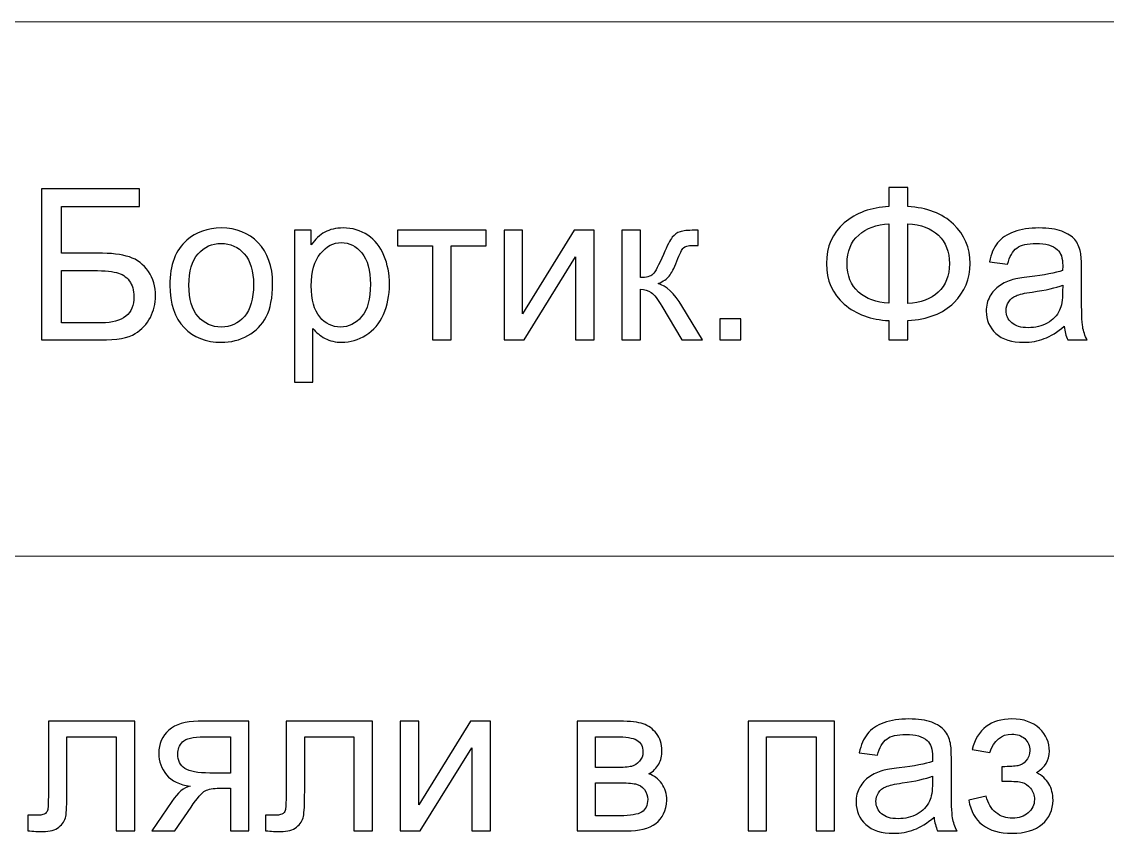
# Model space of a CAD drawing. Header units: millimetres. Extents: x -998 to 1016, y -1915 to 1914.
# Drawn here: x -833.7 to -715.9, y 1483.8 to 1571.8 of the extents above; entities that cross this region are included whole.
import ezdxf

# ---------------------------------------------------------------- set-up
doc = ezdxf.new("R2010")
doc.units = ezdxf.units.MM
doc.header["$MEASUREMENT"] = 0
doc.layers.add('layer 1', color=7, linetype='Continuous')

msp = doc.modelspace()

# ---------------------------------------------------------------- linework, layer by layer
at = {"layer": 'layer 1', "color": 30, "lineweight": 20}
msp.add_open_spline([(-807.1737, 1513.8448), (-807.1737, 1513.8448), (-15.4561, 1513.8448), (-15.4561, 1513.8448), (-15.4561, 1513.8448), (-15.4561, 1523.849), (-15.4561, 1545.1696), (-15.4561, 1571.8448), (-15.4561, 1571.8448), (-15.4561, 1571.8448), (-30.2756, 1571.8448), (-30.2756, 1571.8448), (-30.2756, 1571.8448), (-30.2756, 1571.8448), (-807.1737, 1571.8448), (-807.1737, 1571.8448), (-807.1737, 1571.8448), (-807.1737, 1571.8448), (-821.7336, 1571.8448), (-821.7336, 1571.8448), (-821.7336, 1571.8448), (-821.7336, 1571.8448), (-836.5531, 1571.8448), (-836.5531, 1571.8448), (-836.5531, 1571.8448), (-836.5531, 1545.1696), (-836.5531, 1523.849), (-836.5531, 1513.8448), (-836.5531, 1513.8448), (-836.5531, 1513.8448), (-807.1737, 1513.8448), (-807.1737, 1513.8448)], degree=3, knots=[0, 0, 0, 0, 0.11111111, 0.11111111, 0.11111111, 0.11111111, 0.22222222, 0.22222222, 0.22222222, 0.22222222, 0.33333333, 0.33333333, 0.33333333, 0.33333333, 0.44444444, 0.44444444, 0.44444444, 0.44444444, 0.55555556, 0.55555556, 0.55555556, 0.55555556, 0.66666667, 0.66666667, 0.66666667, 0.66666667, 0.77777778, 0.77777778, 0.77777778, 0.77777778, 1, 1, 1, 1], dxfattribs=at)
at = {"layer": 'layer 1', "color": 250}
for points, knots in [([(-831.5318, 1553.728), (-831.5318, 1553.728), (-820.8691, 1553.728), (-820.8691, 1553.728), (-820.8691, 1553.728), (-820.8691, 1553.728), (-820.8691, 1551.8018), (-820.8691, 1551.8018), (-820.8691, 1551.8018), (-820.8691, 1551.8018), (-829.3534, 1551.8018), (-829.3534, 1551.8018), (-829.3534, 1551.8018), (-829.3534, 1551.8018), (-829.3534, 1546.7342), (-829.3534, 1546.7342), (-829.3534, 1546.7342), (-829.3534, 1546.7342), (-825.4323, 1546.7342), (-825.4323, 1546.7342), (-825.4323, 1546.7342), (-823.9838, 1546.7342), (-822.8335, 1546.5966), (-821.9774, 1546.3176), (-821.9774, 1546.3176), (-821.1213, 1546.0424), (-820.4372, 1545.5227), (-819.9213, 1544.7545), (-819.9213, 1544.7545), (-819.4054, 1543.9901), (-819.1493, 1543.0997), (-819.1493, 1542.0831), (-819.1493, 1542.0831), (-819.1493, 1541.2538), (-819.3327, 1540.4779), (-819.7035, 1539.7595), (-819.7035, 1539.7595), (-820.0742, 1539.0371), (-820.6245, 1538.4486), (-821.3583, 1537.9938), (-821.3583, 1537.9938), (-822.0882, 1537.539), (-823.338, 1537.3097), (-825.0998, 1537.3097), (-825.0998, 1537.3097), (-825.0998, 1537.3097), (-831.5318, 1537.3097), (-831.5318, 1537.3097), (-831.5318, 1537.3097), (-831.5318, 1537.3097), (-831.5318, 1553.728), (-831.5318, 1553.728)], [0, 0, 0, 0, 0.07142857, 0.07142857, 0.07142857, 0.07142857, 0.14285714, 0.14285714, 0.14285714, 0.14285714, 0.21428571, 0.21428571, 0.21428571, 0.21428571, 0.28571429, 0.28571429, 0.28571429, 0.28571429, 0.35714286, 0.35714286, 0.35714286, 0.35714286, 0.42857143, 0.42857143, 0.42857143, 0.42857143, 0.5, 0.5, 0.5, 0.5, 0.57142857, 0.57142857, 0.57142857, 0.57142857, 0.64285714, 0.64285714, 0.64285714, 0.64285714, 0.71428571, 0.71428571, 0.71428571, 0.71428571, 0.78571429, 0.78571429, 0.78571429, 0.78571429, 0.85714286, 0.85714286, 0.85714286, 0.85714286, 1, 1, 1, 1]), ([(-739.5458, 1551.7789), (-739.5458, 1551.7789), (-739.5458, 1553.8656), (-739.5458, 1553.8656), (-739.5458, 1553.8656), (-739.5458, 1553.8656), (-737.505, 1553.8656), (-737.505, 1553.8656), (-737.505, 1553.8656), (-737.505, 1553.8656), (-737.505, 1551.7789), (-737.505, 1551.7789), (-737.505, 1551.7789), (-735.4145, 1551.6681), (-733.7635, 1551.0375), (-732.5558, 1549.8871), (-732.5558, 1549.8871), (-731.3443, 1548.7368), (-730.7405, 1547.3113), (-730.7405, 1545.6068), (-730.7405, 1545.6068), (-730.7405, 1543.9366), (-731.3252, 1542.5188), (-732.4985, 1541.3493), (-732.4985, 1541.3493), (-733.6718, 1540.1837), (-735.3381, 1539.5378), (-737.505, 1539.4193), (-737.505, 1539.4193), (-737.505, 1539.4193), (-737.505, 1537.3097), (-737.505, 1537.3097), (-737.505, 1537.3097), (-737.505, 1537.3097), (-739.5458, 1537.3097), (-739.5458, 1537.3097), (-739.5458, 1537.3097), (-739.5458, 1537.3097), (-739.5458, 1539.4193), (-739.5458, 1539.4193), (-739.5458, 1539.4193), (-741.4873, 1539.4958), (-743.1039, 1540.0881), (-744.3956, 1541.2003), (-744.3956, 1541.2003), (-745.6874, 1542.3086), (-746.3333, 1543.78), (-746.3333, 1545.6068), (-746.3333, 1545.6068), (-746.3333, 1547.4374), (-745.6874, 1548.9049), (-744.3995, 1550.0056), (-744.3995, 1550.0056), (-743.1115, 1551.1063), (-741.4949, 1551.6948), (-739.5458, 1551.7789)], [0, 0, 0, 0, 0.06666667, 0.06666667, 0.06666667, 0.06666667, 0.13333333, 0.13333333, 0.13333333, 0.13333333, 0.2, 0.2, 0.2, 0.2, 0.26666667, 0.26666667, 0.26666667, 0.26666667, 0.33333333, 0.33333333, 0.33333333, 0.33333333, 0.4, 0.4, 0.4, 0.4, 0.46666667, 0.46666667, 0.46666667, 0.46666667, 0.53333333, 0.53333333, 0.53333333, 0.53333333, 0.6, 0.6, 0.6, 0.6, 0.66666667, 0.66666667, 0.66666667, 0.66666667, 0.73333333, 0.73333333, 0.73333333, 0.73333333, 0.8, 0.8, 0.8, 0.8, 0.86666667, 0.86666667, 0.86666667, 0.86666667, 1, 1, 1, 1]), ([(-817.5824, 1543.2602), (-817.5824, 1545.4577), (-816.9709, 1547.0858), (-815.7441, 1548.1444), (-815.7441, 1548.1444), (-814.7237, 1549.0234), (-813.474, 1549.4629), (-812.0026, 1549.4629), (-812.0026, 1549.4629), (-810.3707, 1549.4629), (-809.0331, 1548.9279), (-807.9936, 1547.8578), (-807.9936, 1547.8578), (-806.9579, 1546.7915), (-806.4381, 1545.3125), (-806.4381, 1543.4283), (-806.4381, 1543.4283), (-806.4381, 1541.8996), (-806.6674, 1540.6996), (-807.126, 1539.8244), (-807.126, 1539.8244), (-807.5846, 1538.9492), (-808.2535, 1538.269), (-809.1325, 1537.7836), (-809.1325, 1537.7836), (-810.0076, 1537.2982), (-810.9669, 1537.0575), (-812.0026, 1537.0575), (-812.0026, 1537.0575), (-813.6689, 1537.0575), (-815.0142, 1537.5887), (-816.0422, 1538.655), (-816.0422, 1538.655), (-817.0703, 1539.7212), (-817.5824, 1541.2576), (-817.5824, 1543.2602)], [0, 0, 0, 0, 0.1, 0.1, 0.1, 0.1, 0.2, 0.2, 0.2, 0.2, 0.3, 0.3, 0.3, 0.3, 0.4, 0.4, 0.4, 0.4, 0.5, 0.5, 0.5, 0.5, 0.6, 0.6, 0.6, 0.6, 0.7, 0.7, 0.7, 0.7, 0.8, 0.8, 0.8, 0.8, 1, 1, 1, 1]), ([(-804.0725, 1532.7465), (-804.0725, 1532.7465), (-804.0725, 1549.2107), (-804.0725, 1549.2107), (-804.0725, 1549.2107), (-804.0725, 1549.2107), (-802.238, 1549.2107), (-802.238, 1549.2107), (-802.238, 1549.2107), (-802.238, 1549.2107), (-802.238, 1547.6476), (-802.238, 1547.6476), (-802.238, 1547.6476), (-801.8062, 1548.2514), (-801.317, 1548.7062), (-800.7705, 1549.0081), (-800.7705, 1549.0081), (-800.2278, 1549.31), (-799.5666, 1549.4629), (-798.7908, 1549.4629), (-798.7908, 1549.4629), (-797.7742, 1549.4629), (-796.8799, 1549.203), (-796.1041, 1548.6795), (-796.1041, 1548.6795), (-795.3283, 1548.1597), (-794.7435, 1547.4221), (-794.3461, 1546.4743), (-794.3461, 1546.4743), (-793.9524, 1545.5227), (-793.7537, 1544.4832), (-793.7537, 1543.3481), (-793.7537, 1543.3481), (-793.7537, 1542.1366), (-793.9716, 1541.0436), (-794.4072, 1540.069), (-794.4072, 1540.069), (-794.8429, 1539.0983), (-795.4773, 1538.353), (-796.3105, 1537.8333), (-796.3105, 1537.8333), (-797.1398, 1537.3173), (-798.015, 1537.0575), (-798.9322, 1537.0575), (-798.9322, 1537.0575), (-799.6048, 1537.0575), (-800.2087, 1537.1989), (-800.7399, 1537.4817), (-800.7399, 1537.4817), (-801.2749, 1537.7645), (-801.7106, 1538.1199), (-802.0546, 1538.5518), (-802.0546, 1538.5518), (-802.0546, 1538.5518), (-802.0546, 1532.7465), (-802.0546, 1532.7465), (-802.0546, 1532.7465), (-802.0546, 1532.7465), (-804.0725, 1532.7465), (-804.0725, 1532.7465)], [0, 0, 0, 0, 0.0625, 0.0625, 0.0625, 0.0625, 0.125, 0.125, 0.125, 0.125, 0.1875, 0.1875, 0.1875, 0.1875, 0.25, 0.25, 0.25, 0.25, 0.3125, 0.3125, 0.3125, 0.3125, 0.375, 0.375, 0.375, 0.375, 0.4375, 0.4375, 0.4375, 0.4375, 0.5, 0.5, 0.5, 0.5, 0.5625, 0.5625, 0.5625, 0.5625, 0.625, 0.625, 0.625, 0.625, 0.6875, 0.6875, 0.6875, 0.6875, 0.75, 0.75, 0.75, 0.75, 0.8125, 0.8125, 0.8125, 0.8125, 0.875, 0.875, 0.875, 0.875, 1, 1, 1, 1]), ([(-739.5458, 1549.8986), (-740.8987, 1549.8375), (-741.9917, 1549.44), (-742.8287, 1548.6986), (-742.8287, 1548.6986), (-743.6657, 1547.9571), (-744.0861, 1546.9253), (-744.0861, 1545.5991), (-744.0861, 1545.5991), (-744.0861, 1544.2882), (-743.6733, 1543.2602), (-742.8478, 1542.5111), (-742.8478, 1542.5111), (-742.0223, 1541.7621), (-740.9217, 1541.3608), (-739.5458, 1541.2996), (-739.5458, 1541.2996), (-739.5458, 1541.2996), (-739.5458, 1549.8986), (-739.5458, 1549.8986)], [0, 0, 0, 0, 0.16666667, 0.16666667, 0.16666667, 0.16666667, 0.33333333, 0.33333333, 0.33333333, 0.33333333, 0.5, 0.5, 0.5, 0.5, 0.66666667, 0.66666667, 0.66666667, 0.66666667, 1, 1, 1, 1]), ([(-737.505, 1549.9215), (-737.505, 1549.9215), (-737.505, 1541.2767), (-737.505, 1541.2767), (-737.505, 1541.2767), (-736.1024, 1541.3455), (-735.0017, 1541.7544), (-734.1953, 1542.5035), (-734.1953, 1542.5035), (-733.389, 1543.2525), (-732.9877, 1544.2844), (-732.9877, 1545.5991), (-732.9877, 1545.5991), (-732.9877, 1546.8909), (-733.3813, 1547.9113), (-734.1724, 1548.668), (-734.1724, 1548.668), (-734.9635, 1549.4209), (-736.0718, 1549.8375), (-737.505, 1549.9215)], [0, 0, 0, 0, 0.16666667, 0.16666667, 0.16666667, 0.16666667, 0.33333333, 0.33333333, 0.33333333, 0.33333333, 0.5, 0.5, 0.5, 0.5, 0.66666667, 0.66666667, 0.66666667, 0.66666667, 1, 1, 1, 1]), ([(-720.5287, 1538.8002), (-721.2778, 1538.162), (-722.0001, 1537.7148), (-722.6918, 1537.4511), (-722.6918, 1537.4511), (-723.3836, 1537.1874), (-724.125, 1537.0575), (-724.9199, 1537.0575), (-724.9199, 1537.0575), (-726.227, 1537.0575), (-727.2321, 1537.3747), (-727.9353, 1538.0129), (-727.9353, 1538.0129), (-728.6385, 1538.6473), (-728.9901, 1539.4614), (-728.9901, 1540.4512), (-728.9901, 1540.4512), (-728.9901, 1541.0321), (-728.8563, 1541.5633), (-728.5926, 1542.0449), (-728.5926, 1542.0449), (-728.3251, 1542.5264), (-727.9773, 1542.9086), (-727.5493, 1543.199), (-727.5493, 1543.199), (-727.1174, 1543.4895), (-726.6359, 1543.7112), (-726.097, 1543.8602), (-726.097, 1543.8602), (-725.6996, 1543.9634), (-725.0995, 1544.0628), (-724.3008, 1544.1621), (-724.3008, 1544.1621), (-722.6727, 1544.3532), (-721.4689, 1544.5863), (-720.7007, 1544.8539), (-720.7007, 1544.8539), (-720.693, 1545.129), (-720.6892, 1545.3048), (-720.6892, 1545.3774), (-720.6892, 1545.3774), (-720.6892, 1546.1953), (-720.8803, 1546.7724), (-721.2625, 1547.1087), (-721.2625, 1547.1087), (-721.7784, 1547.5635), (-722.5466, 1547.789), (-723.5632, 1547.789), (-723.5632, 1547.789), (-724.5148, 1547.789), (-725.218, 1547.6208), (-725.669, 1547.2883), (-725.669, 1547.2883), (-726.1238, 1546.9558), (-726.4563, 1546.3673), (-726.6741, 1545.5189), (-726.6741, 1545.5189), (-726.6741, 1545.5189), (-728.6461, 1545.794), (-728.6461, 1545.794), (-728.6461, 1545.794), (-728.4665, 1546.6386), (-728.1722, 1547.3227), (-727.7595, 1547.8425), (-727.7595, 1547.8425), (-727.3467, 1548.3622), (-726.7505, 1548.7597), (-725.9709, 1549.0425), (-725.9709, 1549.0425), (-725.1951, 1549.3215), (-724.2893, 1549.4629), (-723.2651, 1549.4629), (-723.2651, 1549.4629), (-722.2485, 1549.4629), (-721.4192, 1549.3444), (-720.7809, 1549.1037), (-720.7809, 1549.1037), (-720.1465, 1548.8629), (-719.6765, 1548.5648), (-719.3784, 1548.2017), (-719.3784, 1548.2017), (-719.0803, 1547.8387), (-718.8701, 1547.3801), (-718.7478, 1546.8259), (-718.7478, 1546.8259), (-718.6828, 1546.4819), (-718.6484, 1545.8628), (-718.6484, 1544.9723), (-718.6484, 1544.9723), (-718.6484, 1544.9723), (-718.6484, 1542.2971), (-718.6484, 1542.2971), (-718.6484, 1542.2971), (-718.6484, 1540.4283), (-718.6064, 1539.2473), (-718.5223, 1538.7467), (-718.5223, 1538.7467), (-718.442, 1538.246), (-718.2739, 1537.7683), (-718.0293, 1537.3097), (-718.0293, 1537.3097), (-718.0293, 1537.3097), (-720.1389, 1537.3097), (-720.1389, 1537.3097), (-720.1389, 1537.3097), (-720.3414, 1537.7339), (-720.4714, 1538.2307), (-720.5287, 1538.8002)], [0, 0, 0, 0, 0.03571429, 0.03571429, 0.03571429, 0.03571429, 0.07142857, 0.07142857, 0.07142857, 0.07142857, 0.10714286, 0.10714286, 0.10714286, 0.10714286, 0.14285714, 0.14285714, 0.14285714, 0.14285714, 0.17857143, 0.17857143, 0.17857143, 0.17857143, 0.21428571, 0.21428571, 0.21428571, 0.21428571, 0.25, 0.25, 0.25, 0.25, 0.28571429, 0.28571429, 0.28571429, 0.28571429, 0.32142857, 0.32142857, 0.32142857, 0.32142857, 0.35714286, 0.35714286, 0.35714286, 0.35714286, 0.39285714, 0.39285714, 0.39285714, 0.39285714, 0.42857143, 0.42857143, 0.42857143, 0.42857143, 0.46428571, 0.46428571, 0.46428571, 0.46428571, 0.5, 0.5, 0.5, 0.5, 0.53571429, 0.53571429, 0.53571429, 0.53571429, 0.57142857, 0.57142857, 0.57142857, 0.57142857, 0.60714286, 0.60714286, 0.60714286, 0.60714286, 0.64285714, 0.64285714, 0.64285714, 0.64285714, 0.67857143, 0.67857143, 0.67857143, 0.67857143, 0.71428571, 0.71428571, 0.71428571, 0.71428571, 0.75, 0.75, 0.75, 0.75, 0.78571429, 0.78571429, 0.78571429, 0.78571429, 0.82142857, 0.82142857, 0.82142857, 0.82142857, 0.85714286, 0.85714286, 0.85714286, 0.85714286, 0.89285714, 0.89285714, 0.89285714, 0.89285714, 0.92857143, 0.92857143, 0.92857143, 0.92857143, 1, 1, 1, 1]), ([(-792.8786, 1549.2107), (-792.8786, 1549.2107), (-783.2477, 1549.2107), (-783.2477, 1549.2107), (-783.2477, 1549.2107), (-783.2477, 1549.2107), (-783.2477, 1547.5367), (-783.2477, 1547.5367), (-783.2477, 1547.5367), (-783.2477, 1547.5367), (-787.0542, 1547.5367), (-787.0542, 1547.5367), (-787.0542, 1547.5367), (-787.0542, 1547.5367), (-787.0542, 1537.3097), (-787.0542, 1537.3097), (-787.0542, 1537.3097), (-787.0542, 1537.3097), (-789.0721, 1537.3097), (-789.0721, 1537.3097), (-789.0721, 1537.3097), (-789.0721, 1537.3097), (-789.0721, 1547.5367), (-789.0721, 1547.5367), (-789.0721, 1547.5367), (-789.0721, 1547.5367), (-792.8786, 1547.5367), (-792.8786, 1547.5367), (-792.8786, 1547.5367), (-792.8786, 1547.5367), (-792.8786, 1549.2107), (-792.8786, 1549.2107)], [0, 0, 0, 0, 0.11111111, 0.11111111, 0.11111111, 0.11111111, 0.22222222, 0.22222222, 0.22222222, 0.22222222, 0.33333333, 0.33333333, 0.33333333, 0.33333333, 0.44444444, 0.44444444, 0.44444444, 0.44444444, 0.55555556, 0.55555556, 0.55555556, 0.55555556, 0.66666667, 0.66666667, 0.66666667, 0.66666667, 0.77777778, 0.77777778, 0.77777778, 0.77777778, 1, 1, 1, 1]), ([(-781.3216, 1549.2107), (-781.3216, 1549.2107), (-779.3037, 1549.2107), (-779.3037, 1549.2107), (-779.3037, 1549.2107), (-779.3037, 1549.2107), (-779.3037, 1540.134), (-779.3037, 1540.134), (-779.3037, 1540.134), (-779.3037, 1540.134), (-773.6972, 1549.2107), (-773.6972, 1549.2107), (-773.6972, 1549.2107), (-773.6972, 1549.2107), (-771.5302, 1549.2107), (-771.5302, 1549.2107), (-771.5302, 1549.2107), (-771.5302, 1549.2107), (-771.5302, 1537.3097), (-771.5302, 1537.3097), (-771.5302, 1537.3097), (-771.5302, 1537.3097), (-773.5481, 1537.3097), (-773.5481, 1537.3097), (-773.5481, 1537.3097), (-773.5481, 1537.3097), (-773.5481, 1546.3291), (-773.5481, 1546.3291), (-773.5481, 1546.3291), (-773.5481, 1546.3291), (-779.147, 1537.3097), (-779.147, 1537.3097), (-779.147, 1537.3097), (-779.147, 1537.3097), (-781.3216, 1537.3097), (-781.3216, 1537.3097), (-781.3216, 1537.3097), (-781.3216, 1537.3097), (-781.3216, 1549.2107), (-781.3216, 1549.2107)], [0, 0, 0, 0, 0.09090909, 0.09090909, 0.09090909, 0.09090909, 0.18181818, 0.18181818, 0.18181818, 0.18181818, 0.27272727, 0.27272727, 0.27272727, 0.27272727, 0.36363636, 0.36363636, 0.36363636, 0.36363636, 0.45454545, 0.45454545, 0.45454545, 0.45454545, 0.54545455, 0.54545455, 0.54545455, 0.54545455, 0.63636364, 0.63636364, 0.63636364, 0.63636364, 0.72727273, 0.72727273, 0.72727273, 0.72727273, 0.81818182, 0.81818182, 0.81818182, 0.81818182, 1, 1, 1, 1]), ([(-768.5339, 1549.2107), (-768.5339, 1549.2107), (-766.516, 1549.2107), (-766.516, 1549.2107), (-766.516, 1549.2107), (-766.516, 1549.2107), (-766.516, 1544.0742), (-766.516, 1544.0742), (-766.516, 1544.0742), (-765.874, 1544.0742), (-765.423, 1544.1965), (-765.1631, 1544.4449), (-765.1631, 1544.4449), (-764.9071, 1544.6895), (-764.5287, 1545.4042), (-764.0242, 1546.5928), (-764.0242, 1546.5928), (-763.6268, 1547.5329), (-763.3057, 1548.1521), (-763.0611, 1548.4501), (-763.0611, 1548.4501), (-762.8127, 1548.7482), (-762.5299, 1548.9508), (-762.2089, 1549.054), (-762.2089, 1549.054), (-761.884, 1549.1572), (-761.3681, 1549.2107), (-760.6611, 1549.2107), (-760.6611, 1549.2107), (-760.6611, 1549.2107), (-760.256, 1549.2107), (-760.256, 1549.2107), (-760.256, 1549.2107), (-760.256, 1549.2107), (-760.256, 1547.5482), (-760.256, 1547.5482), (-760.256, 1547.5482), (-760.256, 1547.5482), (-760.8178, 1547.5597), (-760.8178, 1547.5597), (-760.8178, 1547.5597), (-761.349, 1547.5597), (-761.6891, 1547.4794), (-761.8382, 1547.3227), (-761.8382, 1547.3227), (-761.9949, 1547.1584), (-762.2356, 1546.6692), (-762.5567, 1545.8552), (-762.5567, 1545.8552), (-762.8624, 1545.0755), (-763.1414, 1544.5367), (-763.3975, 1544.2386), (-763.3975, 1544.2386), (-763.6497, 1543.9405), (-764.0433, 1543.6691), (-764.5746, 1543.4207), (-764.5746, 1543.4207), (-763.707, 1543.1876), (-762.8509, 1542.3812), (-762.0102, 1540.9977), (-762.0102, 1540.9977), (-762.0102, 1540.9977), (-759.7974, 1537.3097), (-759.7974, 1537.3097), (-759.7974, 1537.3097), (-759.7974, 1537.3097), (-762.014, 1537.3097), (-762.014, 1537.3097), (-762.014, 1537.3097), (-762.014, 1537.3097), (-764.1962, 1540.9862), (-764.1962, 1540.9862), (-764.1962, 1540.9862), (-764.6357, 1541.7315), (-765.0179, 1542.2207), (-765.3427, 1542.4576), (-765.3427, 1542.4576), (-765.6714, 1542.6946), (-766.0612, 1542.813), (-766.516, 1542.813), (-766.516, 1542.813), (-766.516, 1542.813), (-766.516, 1537.3097), (-766.516, 1537.3097), (-766.516, 1537.3097), (-766.516, 1537.3097), (-768.5339, 1537.3097), (-768.5339, 1537.3097), (-768.5339, 1537.3097), (-768.5339, 1537.3097), (-768.5339, 1549.2107), (-768.5339, 1549.2107)], [0, 0, 0, 0, 0.04166667, 0.04166667, 0.04166667, 0.04166667, 0.08333333, 0.08333333, 0.08333333, 0.08333333, 0.125, 0.125, 0.125, 0.125, 0.16666667, 0.16666667, 0.16666667, 0.16666667, 0.20833333, 0.20833333, 0.20833333, 0.20833333, 0.25, 0.25, 0.25, 0.25, 0.29166667, 0.29166667, 0.29166667, 0.29166667, 0.33333333, 0.33333333, 0.33333333, 0.33333333, 0.375, 0.375, 0.375, 0.375, 0.41666667, 0.41666667, 0.41666667, 0.41666667, 0.45833333, 0.45833333, 0.45833333, 0.45833333, 0.5, 0.5, 0.5, 0.5, 0.54166667, 0.54166667, 0.54166667, 0.54166667, 0.58333333, 0.58333333, 0.58333333, 0.58333333, 0.625, 0.625, 0.625, 0.625, 0.66666667, 0.66666667, 0.66666667, 0.66666667, 0.70833333, 0.70833333, 0.70833333, 0.70833333, 0.75, 0.75, 0.75, 0.75, 0.79166667, 0.79166667, 0.79166667, 0.79166667, 0.83333333, 0.83333333, 0.83333333, 0.83333333, 0.875, 0.875, 0.875, 0.875, 0.91666667, 0.91666667, 0.91666667, 0.91666667, 1, 1, 1, 1]), ([(-815.5186, 1543.2564), (-815.5186, 1541.7353), (-815.1861, 1540.5964), (-814.5212, 1539.8435), (-814.5212, 1539.8435), (-813.8523, 1539.0868), (-813.0154, 1538.7085), (-812.0026, 1538.7085), (-812.0026, 1538.7085), (-811.0013, 1538.7085), (-810.1682, 1539.0868), (-809.4994, 1539.8474), (-809.4994, 1539.8474), (-808.8344, 1540.6079), (-808.5019, 1541.7659), (-808.5019, 1543.3213), (-808.5019, 1543.3213), (-808.5019, 1544.7889), (-808.8382, 1545.901), (-809.507, 1546.6539), (-809.507, 1546.6539), (-810.1758, 1547.4106), (-811.009, 1547.789), (-812.0026, 1547.789), (-812.0026, 1547.789), (-813.0154, 1547.789), (-813.8523, 1547.4145), (-814.5212, 1546.6616), (-814.5212, 1546.6616), (-815.1861, 1545.9087), (-815.5186, 1544.7736), (-815.5186, 1543.2564)], [0, 0, 0, 0, 0.11111111, 0.11111111, 0.11111111, 0.11111111, 0.22222222, 0.22222222, 0.22222222, 0.22222222, 0.33333333, 0.33333333, 0.33333333, 0.33333333, 0.44444444, 0.44444444, 0.44444444, 0.44444444, 0.55555556, 0.55555556, 0.55555556, 0.55555556, 0.66666667, 0.66666667, 0.66666667, 0.66666667, 0.77777778, 0.77777778, 0.77777778, 0.77777778, 1, 1, 1, 1]), ([(-802.238, 1543.1876), (-802.238, 1541.6627), (-801.9285, 1540.5353), (-801.3132, 1539.8053), (-801.3132, 1539.8053), (-800.694, 1539.0754), (-799.945, 1538.7085), (-799.066, 1538.7085), (-799.066, 1538.7085), (-798.1717, 1538.7085), (-797.4073, 1539.0868), (-796.7729, 1539.8435), (-796.7729, 1539.8435), (-796.1347, 1540.6002), (-795.8175, 1541.7697), (-795.8175, 1543.3557), (-795.8175, 1543.3557), (-795.8175, 1544.8692), (-796.127, 1546.0004), (-796.75, 1546.7533), (-796.75, 1546.7533), (-797.3729, 1547.5062), (-798.1143, 1547.8807), (-798.9781, 1547.8807), (-798.9781, 1547.8807), (-799.8341, 1547.8807), (-800.5909, 1547.4794), (-801.2482, 1546.6807), (-801.2482, 1546.6807), (-801.9094, 1545.8781), (-802.238, 1544.7163), (-802.238, 1543.1876)], [0, 0, 0, 0, 0.11111111, 0.11111111, 0.11111111, 0.11111111, 0.22222222, 0.22222222, 0.22222222, 0.22222222, 0.33333333, 0.33333333, 0.33333333, 0.33333333, 0.44444444, 0.44444444, 0.44444444, 0.44444444, 0.55555556, 0.55555556, 0.55555556, 0.55555556, 0.66666667, 0.66666667, 0.66666667, 0.66666667, 0.77777778, 0.77777778, 0.77777778, 0.77777778, 1, 1, 1, 1]), ([(-829.3534, 1539.1671), (-829.3534, 1539.1671), (-825.0081, 1539.1671), (-825.0081, 1539.1671), (-825.0081, 1539.1671), (-823.8348, 1539.1671), (-822.9558, 1539.404), (-822.3672, 1539.8817), (-822.3672, 1539.8817), (-821.7825, 1540.3595), (-821.4882, 1541.0741), (-821.4882, 1542.0258), (-821.4882, 1542.0258), (-821.4882, 1542.706), (-821.6564, 1543.2717), (-821.9927, 1543.7264), (-821.9927, 1543.7264), (-822.329, 1544.1812), (-822.7953, 1544.4832), (-823.3915, 1544.6322), (-823.3915, 1544.6322), (-823.9915, 1544.7813), (-825.0119, 1544.8539), (-826.4527, 1544.8539), (-826.4527, 1544.8539), (-826.4527, 1544.8539), (-829.3534, 1544.8539), (-829.3534, 1544.8539), (-829.3534, 1544.8539), (-829.3534, 1544.8539), (-829.3534, 1539.1671), (-829.3534, 1539.1671)], [0, 0, 0, 0, 0.11111111, 0.11111111, 0.11111111, 0.11111111, 0.22222222, 0.22222222, 0.22222222, 0.22222222, 0.33333333, 0.33333333, 0.33333333, 0.33333333, 0.44444444, 0.44444444, 0.44444444, 0.44444444, 0.55555556, 0.55555556, 0.55555556, 0.55555556, 0.66666667, 0.66666667, 0.66666667, 0.66666667, 0.77777778, 0.77777778, 0.77777778, 0.77777778, 1, 1, 1, 1]), ([(-720.6892, 1543.2717), (-721.423, 1542.9736), (-722.5237, 1542.7213), (-723.9912, 1542.5149), (-723.9912, 1542.5149), (-724.8244, 1542.3965), (-725.4129, 1542.2627), (-725.7569, 1542.1137), (-725.7569, 1542.1137), (-726.1008, 1541.9646), (-726.3645, 1541.7468), (-726.5518, 1541.464), (-726.5518, 1541.464), (-726.7391, 1541.1773), (-726.8346, 1540.8601), (-726.8346, 1540.5085), (-726.8346, 1540.5085), (-726.8346, 1539.9773), (-726.6321, 1539.5301), (-726.2231, 1539.1747), (-726.2231, 1539.1747), (-725.8142, 1538.8193), (-725.218, 1538.6397), (-724.4346, 1538.6397), (-724.4346, 1538.6397), (-723.6587, 1538.6397), (-722.967, 1538.8078), (-722.3593, 1539.148), (-722.3593, 1539.148), (-721.7555, 1539.4843), (-721.3083, 1539.9467), (-721.0255, 1540.5314), (-721.0255, 1540.5314), (-720.8077, 1540.9862), (-720.7007, 1541.655), (-720.7007, 1542.5379), (-720.7007, 1542.5379), (-720.7007, 1542.5379), (-720.6892, 1543.2717), (-720.6892, 1543.2717)], [0, 0, 0, 0, 0.09090909, 0.09090909, 0.09090909, 0.09090909, 0.18181818, 0.18181818, 0.18181818, 0.18181818, 0.27272727, 0.27272727, 0.27272727, 0.27272727, 0.36363636, 0.36363636, 0.36363636, 0.36363636, 0.45454545, 0.45454545, 0.45454545, 0.45454545, 0.54545455, 0.54545455, 0.54545455, 0.54545455, 0.63636364, 0.63636364, 0.63636364, 0.63636364, 0.72727273, 0.72727273, 0.72727273, 0.72727273, 0.81818182, 0.81818182, 0.81818182, 0.81818182, 1, 1, 1, 1]), ([(-757.9056, 1537.3097), (-757.9056, 1537.3097), (-757.9056, 1539.6028), (-757.9056, 1539.6028), (-757.9056, 1539.6028), (-757.9056, 1539.6028), (-755.6126, 1539.6028), (-755.6126, 1539.6028), (-755.6126, 1539.6028), (-755.6126, 1539.6028), (-755.6126, 1537.3097), (-755.6126, 1537.3097), (-755.6126, 1537.3097), (-755.6126, 1537.3097), (-757.9056, 1537.3097), (-757.9056, 1537.3097)], [0, 0, 0, 0, 0.2, 0.2, 0.2, 0.2, 0.4, 0.4, 0.4, 0.4, 0.6, 0.6, 0.6, 0.6, 1, 1, 1, 1]), ([(-830.7695, 1495.9313), (-830.7695, 1495.9313), (-821.3908, 1495.9313), (-821.3908, 1495.9313), (-821.3908, 1495.9313), (-821.3908, 1495.9313), (-821.3908, 1484.0418), (-821.3908, 1484.0418), (-821.3908, 1484.0418), (-821.3908, 1484.0418), (-823.4087, 1484.0418), (-823.4087, 1484.0418), (-823.4087, 1484.0418), (-823.4087, 1484.0418), (-823.4087, 1494.2573), (-823.4087, 1494.2573), (-823.4087, 1494.2573), (-823.4087, 1494.2573), (-828.7516, 1494.2573), (-828.7516, 1494.2573), (-828.7516, 1494.2573), (-828.7516, 1494.2573), (-828.7516, 1488.3374), (-828.7516, 1488.3374), (-828.7516, 1488.3374), (-828.7516, 1486.9578), (-828.7974, 1486.0482), (-828.8853, 1485.6049), (-828.8853, 1485.6049), (-828.9771, 1485.1654), (-829.2216, 1484.7832), (-829.6229, 1484.4545), (-829.6229, 1484.4545), (-830.028, 1484.1258), (-830.609, 1483.9615), (-831.3695, 1483.9615), (-831.3695, 1483.9615), (-831.8396, 1483.9615), (-832.3823, 1483.9921), (-832.9937, 1484.0494), (-832.9937, 1484.0494), (-832.9937, 1484.0494), (-832.9937, 1485.7272), (-832.9937, 1485.7272), (-832.9937, 1485.7272), (-832.9937, 1485.7272), (-832.1109, 1485.7272), (-832.1109, 1485.7272), (-832.1109, 1485.7272), (-831.6943, 1485.7272), (-831.3962, 1485.7692), (-831.2166, 1485.8571), (-831.2166, 1485.8571), (-831.037, 1485.9412), (-830.9185, 1486.0788), (-830.8574, 1486.266), (-830.8574, 1486.266), (-830.8, 1486.4533), (-830.7695, 1487.061), (-830.7695, 1488.089), (-830.7695, 1488.089), (-830.7695, 1488.089), (-830.7695, 1495.9313), (-830.7695, 1495.9313)], [0, 0, 0, 0, 0.05882353, 0.05882353, 0.05882353, 0.05882353, 0.11764706, 0.11764706, 0.11764706, 0.11764706, 0.17647059, 0.17647059, 0.17647059, 0.17647059, 0.23529412, 0.23529412, 0.23529412, 0.23529412, 0.29411765, 0.29411765, 0.29411765, 0.29411765, 0.35294118, 0.35294118, 0.35294118, 0.35294118, 0.41176471, 0.41176471, 0.41176471, 0.41176471, 0.47058824, 0.47058824, 0.47058824, 0.47058824, 0.52941176, 0.52941176, 0.52941176, 0.52941176, 0.58823529, 0.58823529, 0.58823529, 0.58823529, 0.64705882, 0.64705882, 0.64705882, 0.64705882, 0.70588235, 0.70588235, 0.70588235, 0.70588235, 0.76470588, 0.76470588, 0.76470588, 0.76470588, 0.82352941, 0.82352941, 0.82352941, 0.82352941, 0.88235294, 0.88235294, 0.88235294, 0.88235294, 1, 1, 1, 1]), ([(-808.9969, 1495.9313), (-808.9969, 1495.9313), (-808.9969, 1484.0303), (-808.9969, 1484.0303), (-808.9969, 1484.0303), (-808.9969, 1484.0303), (-811.0148, 1484.0303), (-811.0148, 1484.0303), (-811.0148, 1484.0303), (-811.0148, 1484.0303), (-811.0148, 1488.6623), (-811.0148, 1488.6623), (-811.0148, 1488.6623), (-811.0148, 1488.6623), (-812.1766, 1488.6623), (-812.1766, 1488.6623), (-812.1766, 1488.6623), (-812.8836, 1488.6623), (-813.411, 1488.5706), (-813.7588, 1488.3833), (-813.7588, 1488.3833), (-814.1066, 1488.196), (-814.6149, 1487.6113), (-815.2837, 1486.6215), (-815.2837, 1486.6215), (-815.2837, 1486.6215), (-817.057, 1484.0303), (-817.057, 1484.0303), (-817.057, 1484.0303), (-817.057, 1484.0303), (-819.5564, 1484.0303), (-819.5564, 1484.0303), (-819.5564, 1484.0303), (-819.5564, 1484.0303), (-817.378, 1487.2253), (-817.378, 1487.2253), (-817.378, 1487.2253), (-816.713, 1488.2037), (-816.048, 1488.754), (-815.3869, 1488.8801), (-815.3869, 1488.8801), (-816.5372, 1489.0368), (-817.3933, 1489.4534), (-817.9513, 1490.126), (-817.9513, 1490.126), (-818.5092, 1490.7986), (-818.7882, 1491.5745), (-818.7882, 1492.4497), (-818.7882, 1492.4497), (-818.7882, 1493.4854), (-818.4252, 1494.3223), (-817.6952, 1494.9644), (-817.6952, 1494.9644), (-816.9652, 1495.6103), (-815.9066, 1495.9313), (-814.5231, 1495.9313), (-814.5231, 1495.9313), (-814.5231, 1495.9313), (-808.9969, 1495.9313), (-808.9969, 1495.9313)], [0, 0, 0, 0, 0.0625, 0.0625, 0.0625, 0.0625, 0.125, 0.125, 0.125, 0.125, 0.1875, 0.1875, 0.1875, 0.1875, 0.25, 0.25, 0.25, 0.25, 0.3125, 0.3125, 0.3125, 0.3125, 0.375, 0.375, 0.375, 0.375, 0.4375, 0.4375, 0.4375, 0.4375, 0.5, 0.5, 0.5, 0.5, 0.5625, 0.5625, 0.5625, 0.5625, 0.625, 0.625, 0.625, 0.625, 0.6875, 0.6875, 0.6875, 0.6875, 0.75, 0.75, 0.75, 0.75, 0.8125, 0.8125, 0.8125, 0.8125, 0.875, 0.875, 0.875, 0.875, 1, 1, 1, 1]), ([(-804.9726, 1495.9313), (-804.9726, 1495.9313), (-795.5939, 1495.9313), (-795.5939, 1495.9313), (-795.5939, 1495.9313), (-795.5939, 1495.9313), (-795.5939, 1484.0418), (-795.5939, 1484.0418), (-795.5939, 1484.0418), (-795.5939, 1484.0418), (-797.6118, 1484.0418), (-797.6118, 1484.0418), (-797.6118, 1484.0418), (-797.6118, 1484.0418), (-797.6118, 1494.2573), (-797.6118, 1494.2573), (-797.6118, 1494.2573), (-797.6118, 1494.2573), (-802.9547, 1494.2573), (-802.9547, 1494.2573), (-802.9547, 1494.2573), (-802.9547, 1494.2573), (-802.9547, 1488.3374), (-802.9547, 1488.3374), (-802.9547, 1488.3374), (-802.9547, 1486.9578), (-803.0005, 1486.0482), (-803.0884, 1485.6049), (-803.0884, 1485.6049), (-803.1802, 1485.1654), (-803.4247, 1484.7832), (-803.826, 1484.4545), (-803.826, 1484.4545), (-804.2311, 1484.1258), (-804.8121, 1483.9615), (-805.5726, 1483.9615), (-805.5726, 1483.9615), (-806.0427, 1483.9615), (-806.5854, 1483.9921), (-807.1968, 1484.0494), (-807.1968, 1484.0494), (-807.1968, 1484.0494), (-807.1968, 1485.7272), (-807.1968, 1485.7272), (-807.1968, 1485.7272), (-807.1968, 1485.7272), (-806.314, 1485.7272), (-806.314, 1485.7272), (-806.314, 1485.7272), (-805.8974, 1485.7272), (-805.5993, 1485.7692), (-805.4197, 1485.8571), (-805.4197, 1485.8571), (-805.2401, 1485.9412), (-805.1216, 1486.0788), (-805.0605, 1486.266), (-805.0605, 1486.266), (-805.0031, 1486.4533), (-804.9726, 1487.061), (-804.9726, 1488.089), (-804.9726, 1488.089), (-804.9726, 1488.089), (-804.9726, 1495.9313), (-804.9726, 1495.9313)], [0, 0, 0, 0, 0.05882353, 0.05882353, 0.05882353, 0.05882353, 0.11764706, 0.11764706, 0.11764706, 0.11764706, 0.17647059, 0.17647059, 0.17647059, 0.17647059, 0.23529412, 0.23529412, 0.23529412, 0.23529412, 0.29411765, 0.29411765, 0.29411765, 0.29411765, 0.35294118, 0.35294118, 0.35294118, 0.35294118, 0.41176471, 0.41176471, 0.41176471, 0.41176471, 0.47058824, 0.47058824, 0.47058824, 0.47058824, 0.52941176, 0.52941176, 0.52941176, 0.52941176, 0.58823529, 0.58823529, 0.58823529, 0.58823529, 0.64705882, 0.64705882, 0.64705882, 0.64705882, 0.70588235, 0.70588235, 0.70588235, 0.70588235, 0.76470588, 0.76470588, 0.76470588, 0.76470588, 0.82352941, 0.82352941, 0.82352941, 0.82352941, 0.88235294, 0.88235294, 0.88235294, 0.88235294, 1, 1, 1, 1]), ([(-792.5786, 1495.9313), (-792.5786, 1495.9313), (-790.5607, 1495.9313), (-790.5607, 1495.9313), (-790.5607, 1495.9313), (-790.5607, 1495.9313), (-790.5607, 1486.8546), (-790.5607, 1486.8546), (-790.5607, 1486.8546), (-790.5607, 1486.8546), (-784.9542, 1495.9313), (-784.9542, 1495.9313), (-784.9542, 1495.9313), (-784.9542, 1495.9313), (-782.7872, 1495.9313), (-782.7872, 1495.9313), (-782.7872, 1495.9313), (-782.7872, 1495.9313), (-782.7872, 1484.0303), (-782.7872, 1484.0303), (-782.7872, 1484.0303), (-782.7872, 1484.0303), (-784.8051, 1484.0303), (-784.8051, 1484.0303), (-784.8051, 1484.0303), (-784.8051, 1484.0303), (-784.8051, 1493.0497), (-784.8051, 1493.0497), (-784.8051, 1493.0497), (-784.8051, 1493.0497), (-790.404, 1484.0303), (-790.404, 1484.0303), (-790.404, 1484.0303), (-790.404, 1484.0303), (-792.5786, 1484.0303), (-792.5786, 1484.0303), (-792.5786, 1484.0303), (-792.5786, 1484.0303), (-792.5786, 1495.9313), (-792.5786, 1495.9313)], [0, 0, 0, 0, 0.09090909, 0.09090909, 0.09090909, 0.09090909, 0.18181818, 0.18181818, 0.18181818, 0.18181818, 0.27272727, 0.27272727, 0.27272727, 0.27272727, 0.36363636, 0.36363636, 0.36363636, 0.36363636, 0.45454545, 0.45454545, 0.45454545, 0.45454545, 0.54545455, 0.54545455, 0.54545455, 0.54545455, 0.63636364, 0.63636364, 0.63636364, 0.63636364, 0.72727273, 0.72727273, 0.72727273, 0.72727273, 0.81818182, 0.81818182, 0.81818182, 0.81818182, 1, 1, 1, 1]), ([(-773.3971, 1495.9313), (-773.3971, 1495.9313), (-768.7536, 1495.9313), (-768.7536, 1495.9313), (-768.7536, 1495.9313), (-767.6147, 1495.9313), (-766.7663, 1495.8357), (-766.2083, 1495.6446), (-766.2083, 1495.6446), (-765.6542, 1495.4536), (-765.1765, 1495.1058), (-764.779, 1494.5975), (-764.779, 1494.5975), (-764.3777, 1494.0854), (-764.179, 1493.4777), (-764.179, 1492.7669), (-764.179, 1492.7669), (-764.179, 1492.1974), (-764.2975, 1491.7006), (-764.5306, 1491.2802), (-764.5306, 1491.2802), (-764.7675, 1490.856), (-765.1191, 1490.5006), (-765.593, 1490.2177), (-765.593, 1490.2177), (-765.0351, 1490.0305), (-764.5726, 1489.6827), (-764.2019, 1489.1706), (-764.2019, 1489.1706), (-763.835, 1488.6623), (-763.6516, 1488.0546), (-763.6516, 1487.3552), (-763.6516, 1487.3552), (-763.7242, 1486.2278), (-764.1293, 1485.3908), (-764.8593, 1484.8482), (-764.8593, 1484.8482), (-765.5892, 1484.3016), (-766.6517, 1484.0303), (-768.0428, 1484.0303), (-768.0428, 1484.0303), (-768.0428, 1484.0303), (-773.3971, 1484.0303), (-773.3971, 1484.0303), (-773.3971, 1484.0303), (-773.3971, 1484.0303), (-773.3971, 1495.9313), (-773.3971, 1495.9313)], [0, 0, 0, 0, 0.07692308, 0.07692308, 0.07692308, 0.07692308, 0.15384615, 0.15384615, 0.15384615, 0.15384615, 0.23076923, 0.23076923, 0.23076923, 0.23076923, 0.30769231, 0.30769231, 0.30769231, 0.30769231, 0.38461538, 0.38461538, 0.38461538, 0.38461538, 0.46153846, 0.46153846, 0.46153846, 0.46153846, 0.53846154, 0.53846154, 0.53846154, 0.53846154, 0.61538462, 0.61538462, 0.61538462, 0.61538462, 0.69230769, 0.69230769, 0.69230769, 0.69230769, 0.76923077, 0.76923077, 0.76923077, 0.76923077, 0.84615385, 0.84615385, 0.84615385, 0.84615385, 1, 1, 1, 1]), ([(-754.8424, 1495.9313), (-754.8424, 1495.9313), (-745.4408, 1495.9313), (-745.4408, 1495.9313), (-745.4408, 1495.9313), (-745.4408, 1495.9313), (-745.4408, 1484.0303), (-745.4408, 1484.0303), (-745.4408, 1484.0303), (-745.4408, 1484.0303), (-747.4587, 1484.0303), (-747.4587, 1484.0303), (-747.4587, 1484.0303), (-747.4587, 1484.0303), (-747.4587, 1494.2573), (-747.4587, 1494.2573), (-747.4587, 1494.2573), (-747.4587, 1494.2573), (-752.8245, 1494.2573), (-752.8245, 1494.2573), (-752.8245, 1494.2573), (-752.8245, 1494.2573), (-752.8245, 1484.0303), (-752.8245, 1484.0303), (-752.8245, 1484.0303), (-752.8245, 1484.0303), (-754.8424, 1484.0303), (-754.8424, 1484.0303), (-754.8424, 1484.0303), (-754.8424, 1484.0303), (-754.8424, 1495.9313), (-754.8424, 1495.9313)], [0, 0, 0, 0, 0.11111111, 0.11111111, 0.11111111, 0.11111111, 0.22222222, 0.22222222, 0.22222222, 0.22222222, 0.33333333, 0.33333333, 0.33333333, 0.33333333, 0.44444444, 0.44444444, 0.44444444, 0.44444444, 0.55555556, 0.55555556, 0.55555556, 0.55555556, 0.66666667, 0.66666667, 0.66666667, 0.66666667, 0.77777778, 0.77777778, 0.77777778, 0.77777778, 1, 1, 1, 1]), ([(-734.652, 1485.5208), (-735.4011, 1484.8826), (-736.1234, 1484.4354), (-736.8151, 1484.1717), (-736.8151, 1484.1717), (-737.5069, 1483.908), (-738.2483, 1483.7781), (-739.0432, 1483.7781), (-739.0432, 1483.7781), (-740.3503, 1483.7781), (-741.3554, 1484.0953), (-742.0586, 1484.7335), (-742.0586, 1484.7335), (-742.7618, 1485.3679), (-743.1134, 1486.182), (-743.1134, 1487.1718), (-743.1134, 1487.1718), (-743.1134, 1487.7527), (-742.9796, 1488.2839), (-742.7159, 1488.7655), (-742.7159, 1488.7655), (-742.4484, 1489.247), (-742.1006, 1489.6292), (-741.6726, 1489.9196), (-741.6726, 1489.9196), (-741.2407, 1490.2101), (-740.7592, 1490.4318), (-740.2203, 1490.5808), (-740.2203, 1490.5808), (-739.8229, 1490.684), (-739.2228, 1490.7834), (-738.4241, 1490.8827), (-738.4241, 1490.8827), (-736.796, 1491.0738), (-735.5922, 1491.3069), (-734.824, 1491.5745), (-734.824, 1491.5745), (-734.8163, 1491.8496), (-734.8125, 1492.0254), (-734.8125, 1492.098), (-734.8125, 1492.098), (-734.8125, 1492.9159), (-735.0036, 1493.493), (-735.3858, 1493.8293), (-735.3858, 1493.8293), (-735.9017, 1494.2841), (-736.6699, 1494.5096), (-737.6865, 1494.5096), (-737.6865, 1494.5096), (-738.6381, 1494.5096), (-739.3413, 1494.3414), (-739.7923, 1494.0089), (-739.7923, 1494.0089), (-740.2471, 1493.6764), (-740.5796, 1493.0879), (-740.7974, 1492.2395), (-740.7974, 1492.2395), (-740.7974, 1492.2395), (-742.7694, 1492.5146), (-742.7694, 1492.5146), (-742.7694, 1492.5146), (-742.5898, 1493.3592), (-742.2955, 1494.0433), (-741.8828, 1494.5631), (-741.8828, 1494.5631), (-741.47, 1495.0828), (-740.8738, 1495.4803), (-740.0942, 1495.7631), (-740.0942, 1495.7631), (-739.3184, 1496.0421), (-738.4126, 1496.1835), (-737.3884, 1496.1835), (-737.3884, 1496.1835), (-736.3718, 1496.1835), (-735.5425, 1496.065), (-734.9042, 1495.8243), (-734.9042, 1495.8243), (-734.2698, 1495.5835), (-733.7998, 1495.2854), (-733.5017, 1494.9223), (-733.5017, 1494.9223), (-733.2036, 1494.5593), (-732.9934, 1494.1007), (-732.8711, 1493.5465), (-732.8711, 1493.5465), (-732.8061, 1493.2025), (-732.7717, 1492.5834), (-732.7717, 1491.6929), (-732.7717, 1491.6929), (-732.7717, 1491.6929), (-732.7717, 1489.0177), (-732.7717, 1489.0177), (-732.7717, 1489.0177), (-732.7717, 1487.1489), (-732.7297, 1485.9679), (-732.6456, 1485.4673), (-732.6456, 1485.4673), (-732.5653, 1484.9666), (-732.3972, 1484.4889), (-732.1526, 1484.0303), (-732.1526, 1484.0303), (-732.1526, 1484.0303), (-734.2622, 1484.0303), (-734.2622, 1484.0303), (-734.2622, 1484.0303), (-734.4647, 1484.4545), (-734.5947, 1484.9513), (-734.652, 1485.5208)], [0, 0, 0, 0, 0.03571429, 0.03571429, 0.03571429, 0.03571429, 0.07142857, 0.07142857, 0.07142857, 0.07142857, 0.10714286, 0.10714286, 0.10714286, 0.10714286, 0.14285714, 0.14285714, 0.14285714, 0.14285714, 0.17857143, 0.17857143, 0.17857143, 0.17857143, 0.21428571, 0.21428571, 0.21428571, 0.21428571, 0.25, 0.25, 0.25, 0.25, 0.28571429, 0.28571429, 0.28571429, 0.28571429, 0.32142857, 0.32142857, 0.32142857, 0.32142857, 0.35714286, 0.35714286, 0.35714286, 0.35714286, 0.39285714, 0.39285714, 0.39285714, 0.39285714, 0.42857143, 0.42857143, 0.42857143, 0.42857143, 0.46428571, 0.46428571, 0.46428571, 0.46428571, 0.5, 0.5, 0.5, 0.5, 0.53571429, 0.53571429, 0.53571429, 0.53571429, 0.57142857, 0.57142857, 0.57142857, 0.57142857, 0.60714286, 0.60714286, 0.60714286, 0.60714286, 0.64285714, 0.64285714, 0.64285714, 0.64285714, 0.67857143, 0.67857143, 0.67857143, 0.67857143, 0.71428571, 0.71428571, 0.71428571, 0.71428571, 0.75, 0.75, 0.75, 0.75, 0.78571429, 0.78571429, 0.78571429, 0.78571429, 0.82142857, 0.82142857, 0.82142857, 0.82142857, 0.85714286, 0.85714286, 0.85714286, 0.85714286, 0.89285714, 0.89285714, 0.89285714, 0.89285714, 0.92857143, 0.92857143, 0.92857143, 0.92857143, 1, 1, 1, 1]), ([(-727.2914, 1489.419), (-727.2914, 1489.419), (-727.2914, 1491.0012), (-727.2914, 1491.0012), (-727.2914, 1491.0012), (-726.4429, 1491.0088), (-725.862, 1491.0432), (-725.5563, 1491.1006), (-725.5563, 1491.1006), (-725.2467, 1491.1617), (-724.9524, 1491.3375), (-724.6773, 1491.6356), (-724.6773, 1491.6356), (-724.4021, 1491.9337), (-724.2645, 1492.3044), (-724.2645, 1492.7516), (-724.2645, 1492.7516), (-724.2645, 1493.2904), (-724.4441, 1493.7261), (-724.8072, 1494.0472), (-724.8072, 1494.0472), (-725.1703, 1494.372), (-725.6365, 1494.5325), (-726.2136, 1494.5325), (-726.2136, 1494.5325), (-727.3487, 1494.5325), (-728.1436, 1493.8675), (-728.5984, 1492.5376), (-728.5984, 1492.5376), (-728.5984, 1492.5376), (-730.5246, 1492.8586), (-730.5246, 1492.8586), (-730.5246, 1492.8586), (-729.9284, 1495.0752), (-728.4838, 1496.1835), (-726.1983, 1496.1835), (-726.1983, 1496.1835), (-724.9295, 1496.1835), (-723.9359, 1495.8396), (-723.2135, 1495.1478), (-723.2135, 1495.1478), (-722.4912, 1494.4561), (-722.132, 1493.6306), (-722.132, 1492.6713), (-722.132, 1492.6713), (-722.132, 1491.7044), (-722.6021, 1490.9324), (-723.5384, 1490.363), (-723.5384, 1490.363), (-722.9384, 1490.0419), (-722.4912, 1489.633), (-722.1893, 1489.1362), (-722.1893, 1489.1362), (-721.8912, 1488.6394), (-721.7422, 1488.0508), (-721.7422, 1487.3705), (-721.7422, 1487.3705), (-721.7422, 1486.3043), (-722.132, 1485.4405), (-722.9078, 1484.7755), (-722.9078, 1484.7755), (-723.6874, 1484.1106), (-724.7728, 1483.7781), (-726.1716, 1483.7781), (-726.1716, 1483.7781), (-728.885, 1483.7781), (-730.4596, 1484.9781), (-730.8915, 1487.3782), (-730.8915, 1487.3782), (-730.8915, 1487.3782), (-728.9882, 1487.7909), (-728.9882, 1487.7909), (-728.9882, 1487.7909), (-728.8162, 1487.0342), (-728.4685, 1486.4457), (-727.9411, 1486.0291), (-727.9411, 1486.0291), (-727.4137, 1485.6125), (-726.8136, 1485.4061), (-726.1334, 1485.4061), (-726.1334, 1485.4061), (-725.4531, 1485.4061), (-724.8875, 1485.5972), (-724.4365, 1485.9832), (-724.4365, 1485.9832), (-723.9855, 1486.3654), (-723.76, 1486.8546), (-723.76, 1487.4508), (-723.76, 1487.4508), (-723.76, 1487.9132), (-723.9015, 1488.3145), (-724.1843, 1488.6585), (-724.1843, 1488.6585), (-724.4671, 1489.0024), (-724.769, 1489.2164), (-725.09, 1489.3005), (-725.09, 1489.3005), (-725.4111, 1489.3884), (-725.992, 1489.4305), (-726.8327, 1489.4305), (-726.8327, 1489.4305), (-726.9015, 1489.4305), (-727.0544, 1489.4266), (-727.2914, 1489.419)], [0, 0, 0, 0, 0.03703704, 0.03703704, 0.03703704, 0.03703704, 0.07407407, 0.07407407, 0.07407407, 0.07407407, 0.11111111, 0.11111111, 0.11111111, 0.11111111, 0.14814815, 0.14814815, 0.14814815, 0.14814815, 0.18518519, 0.18518519, 0.18518519, 0.18518519, 0.22222222, 0.22222222, 0.22222222, 0.22222222, 0.25925926, 0.25925926, 0.25925926, 0.25925926, 0.2962963, 0.2962963, 0.2962963, 0.2962963, 0.33333333, 0.33333333, 0.33333333, 0.33333333, 0.37037037, 0.37037037, 0.37037037, 0.37037037, 0.40740741, 0.40740741, 0.40740741, 0.40740741, 0.44444444, 0.44444444, 0.44444444, 0.44444444, 0.48148148, 0.48148148, 0.48148148, 0.48148148, 0.51851852, 0.51851852, 0.51851852, 0.51851852, 0.55555556, 0.55555556, 0.55555556, 0.55555556, 0.59259259, 0.59259259, 0.59259259, 0.59259259, 0.62962963, 0.62962963, 0.62962963, 0.62962963, 0.66666667, 0.66666667, 0.66666667, 0.66666667, 0.7037037, 0.7037037, 0.7037037, 0.7037037, 0.74074074, 0.74074074, 0.74074074, 0.74074074, 0.77777778, 0.77777778, 0.77777778, 0.77777778, 0.81481481, 0.81481481, 0.81481481, 0.81481481, 0.85185185, 0.85185185, 0.85185185, 0.85185185, 0.88888889, 0.88888889, 0.88888889, 0.88888889, 0.92592593, 0.92592593, 0.92592593, 0.92592593, 1, 1, 1, 1]), ([(-811.0148, 1494.2573), (-811.0148, 1494.2573), (-813.8811, 1494.2573), (-813.8811, 1494.2573), (-813.8811, 1494.2573), (-815.0811, 1494.2573), (-815.8569, 1494.0701), (-816.2047, 1493.6955), (-816.2047, 1493.6955), (-816.5525, 1493.321), (-816.7245, 1492.8815), (-816.7245, 1492.3809), (-816.7245, 1492.3809), (-816.7245, 1491.67), (-816.4684, 1491.1464), (-815.9563, 1490.8139), (-815.9563, 1490.8139), (-815.448, 1490.4814), (-814.5422, 1490.3133), (-813.2428, 1490.3133), (-813.2428, 1490.3133), (-813.2428, 1490.3133), (-811.0148, 1490.3133), (-811.0148, 1490.3133), (-811.0148, 1490.3133), (-811.0148, 1490.3133), (-811.0148, 1494.2573), (-811.0148, 1494.2573)], [0, 0, 0, 0, 0.125, 0.125, 0.125, 0.125, 0.25, 0.25, 0.25, 0.25, 0.375, 0.375, 0.375, 0.375, 0.5, 0.5, 0.5, 0.5, 0.625, 0.625, 0.625, 0.625, 0.75, 0.75, 0.75, 0.75, 1, 1, 1, 1]), ([(-771.3792, 1490.9095), (-771.3792, 1490.9095), (-769.239, 1490.9095), (-769.239, 1490.9095), (-769.239, 1490.9095), (-768.3867, 1490.9095), (-767.7982, 1490.9553), (-767.481, 1491.0432), (-767.481, 1491.0432), (-767.16, 1491.135), (-766.8733, 1491.3146), (-766.6211, 1491.5898), (-766.6211, 1491.5898), (-766.3689, 1491.8611), (-766.2427, 1492.1898), (-766.2427, 1492.5719), (-766.2427, 1492.5719), (-766.2427, 1493.2025), (-766.4644, 1493.6382), (-766.9039, 1493.8866), (-766.9039, 1493.8866), (-767.3472, 1494.1351), (-768.1039, 1494.2573), (-769.174, 1494.2573), (-769.174, 1494.2573), (-769.174, 1494.2573), (-771.3792, 1494.2573), (-771.3792, 1494.2573), (-771.3792, 1494.2573), (-771.3792, 1494.2573), (-771.3792, 1490.9095), (-771.3792, 1490.9095)], [0, 0, 0, 0, 0.11111111, 0.11111111, 0.11111111, 0.11111111, 0.22222222, 0.22222222, 0.22222222, 0.22222222, 0.33333333, 0.33333333, 0.33333333, 0.33333333, 0.44444444, 0.44444444, 0.44444444, 0.44444444, 0.55555556, 0.55555556, 0.55555556, 0.55555556, 0.66666667, 0.66666667, 0.66666667, 0.66666667, 0.77777778, 0.77777778, 0.77777778, 0.77777778, 1, 1, 1, 1]), ([(-771.3792, 1485.6813), (-771.3792, 1485.6813), (-768.7307, 1485.6813), (-768.7307, 1485.6813), (-768.7307, 1485.6813), (-767.5918, 1485.6813), (-766.8084, 1485.8151), (-766.3841, 1486.0788), (-766.3841, 1486.0788), (-765.9599, 1486.3463), (-765.7383, 1486.8011), (-765.7153, 1487.4546), (-765.7153, 1487.4546), (-765.7153, 1487.833), (-765.8376, 1488.1884), (-766.0822, 1488.5132), (-766.0822, 1488.5132), (-766.3306, 1488.8381), (-766.6517, 1489.0445), (-767.0453, 1489.1285), (-767.0453, 1489.1285), (-767.4389, 1489.2164), (-768.0734, 1489.2585), (-768.9447, 1489.2585), (-768.9447, 1489.2585), (-768.9447, 1489.2585), (-771.3792, 1489.2585), (-771.3792, 1489.2585), (-771.3792, 1489.2585), (-771.3792, 1489.2585), (-771.3792, 1485.6813), (-771.3792, 1485.6813)], [0, 0, 0, 0, 0.11111111, 0.11111111, 0.11111111, 0.11111111, 0.22222222, 0.22222222, 0.22222222, 0.22222222, 0.33333333, 0.33333333, 0.33333333, 0.33333333, 0.44444444, 0.44444444, 0.44444444, 0.44444444, 0.55555556, 0.55555556, 0.55555556, 0.55555556, 0.66666667, 0.66666667, 0.66666667, 0.66666667, 0.77777778, 0.77777778, 0.77777778, 0.77777778, 1, 1, 1, 1]), ([(-734.8125, 1489.9923), (-735.5463, 1489.6942), (-736.647, 1489.4419), (-738.1145, 1489.2355), (-738.1145, 1489.2355), (-738.9477, 1489.1171), (-739.5362, 1488.9833), (-739.8802, 1488.8343), (-739.8802, 1488.8343), (-740.2241, 1488.6852), (-740.4878, 1488.4674), (-740.6751, 1488.1846), (-740.6751, 1488.1846), (-740.8624, 1487.8979), (-740.9579, 1487.5807), (-740.9579, 1487.2291), (-740.9579, 1487.2291), (-740.9579, 1486.6979), (-740.7554, 1486.2507), (-740.3464, 1485.8953), (-740.3464, 1485.8953), (-739.9375, 1485.5399), (-739.3413, 1485.3603), (-738.5579, 1485.3603), (-738.5579, 1485.3603), (-737.782, 1485.3603), (-737.0903, 1485.5284), (-736.4826, 1485.8686), (-736.4826, 1485.8686), (-735.8788, 1486.2049), (-735.4316, 1486.6673), (-735.1488, 1487.252), (-735.1488, 1487.252), (-734.931, 1487.7068), (-734.824, 1488.3756), (-734.824, 1489.2585), (-734.824, 1489.2585), (-734.824, 1489.2585), (-734.8125, 1489.9923), (-734.8125, 1489.9923)], [0, 0, 0, 0, 0.09090909, 0.09090909, 0.09090909, 0.09090909, 0.18181818, 0.18181818, 0.18181818, 0.18181818, 0.27272727, 0.27272727, 0.27272727, 0.27272727, 0.36363636, 0.36363636, 0.36363636, 0.36363636, 0.45454545, 0.45454545, 0.45454545, 0.45454545, 0.54545455, 0.54545455, 0.54545455, 0.54545455, 0.63636364, 0.63636364, 0.63636364, 0.63636364, 0.72727273, 0.72727273, 0.72727273, 0.72727273, 0.81818182, 0.81818182, 0.81818182, 0.81818182, 1, 1, 1, 1])]:
    msp.add_open_spline(points, degree=3, knots=knots, dxfattribs=at)

doc.saveas('drawing.dxf')
